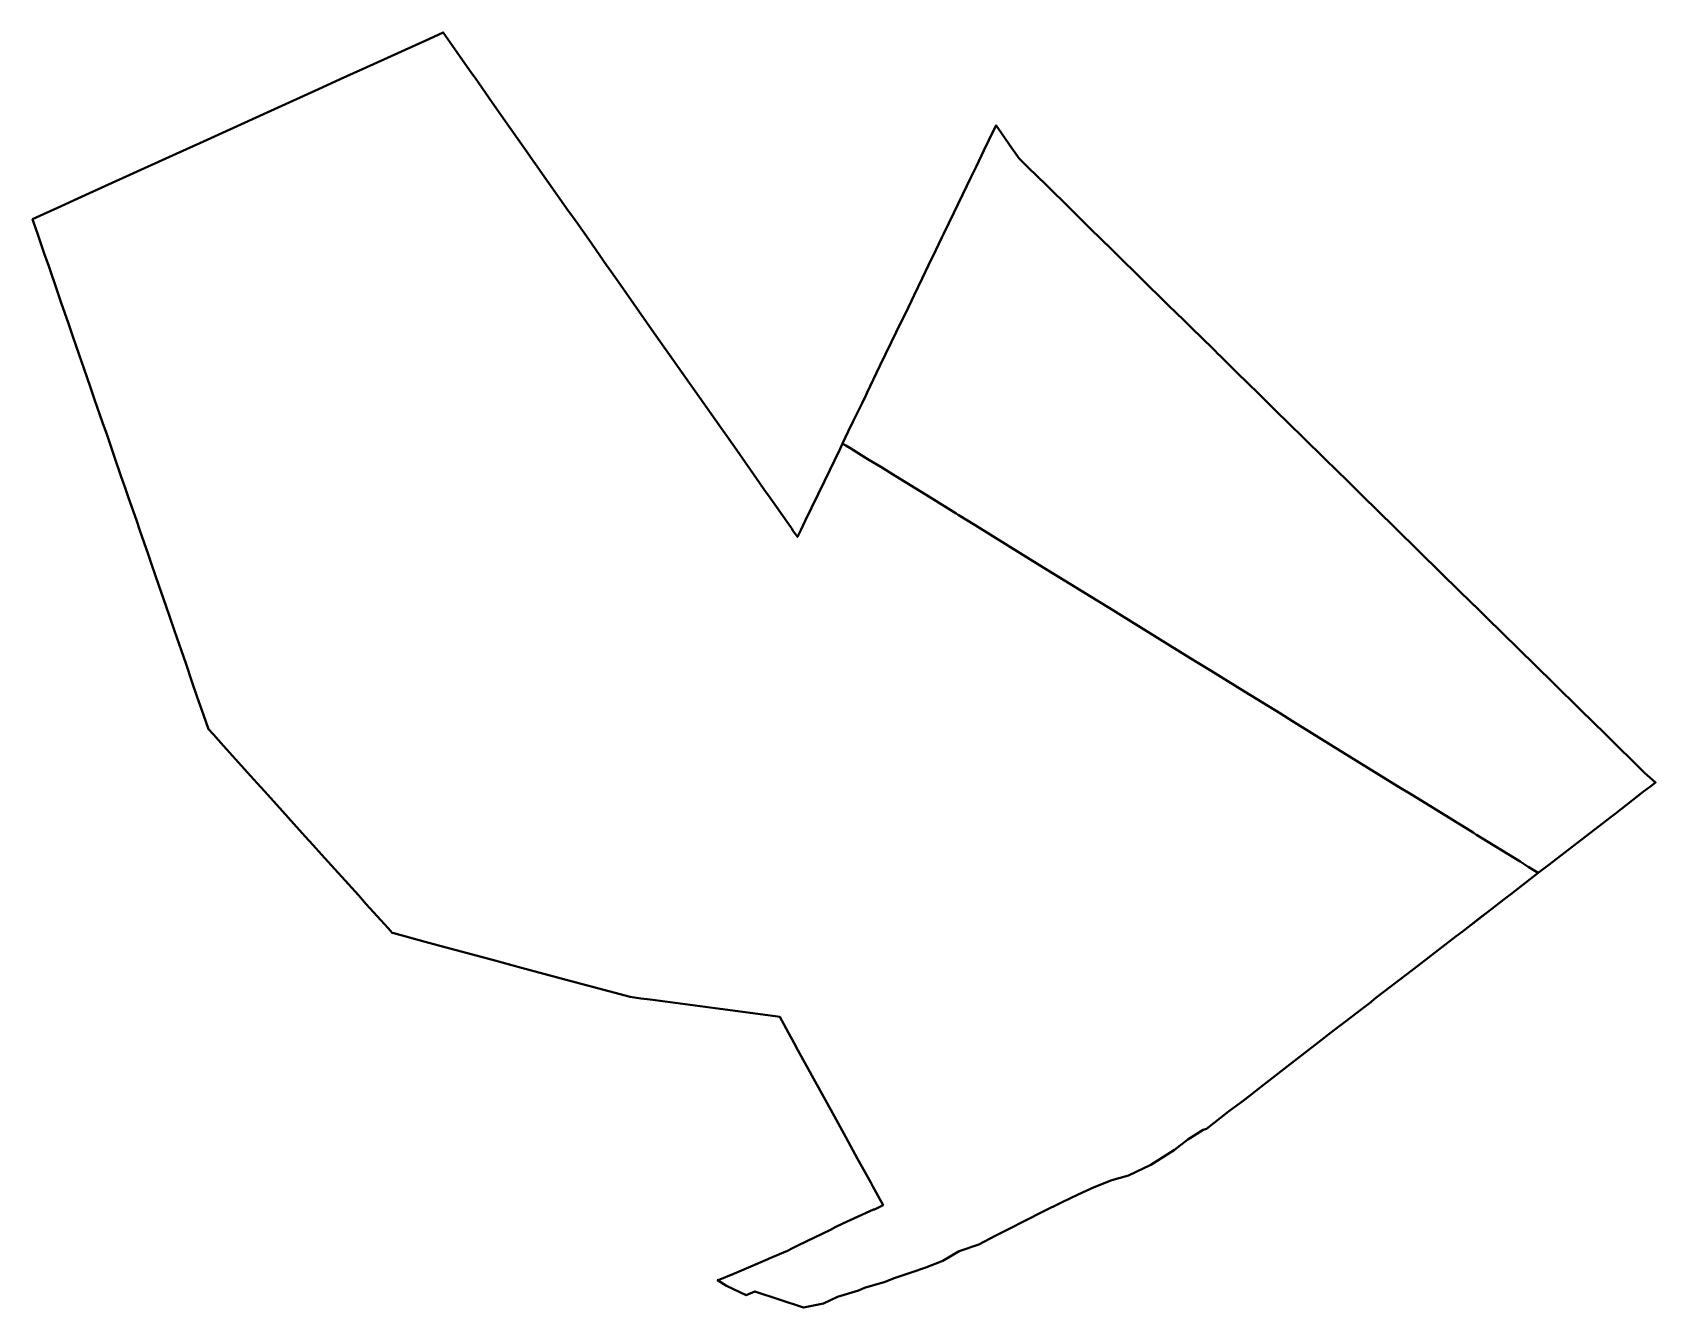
# Model space of a CAD drawing. Header units: metres. Extents: x 808337 to 808437, y 9156930 to 9157009.
import ezdxf

# ---------------------------------------------------------------- set-up
doc = ezdxf.new("R2010")
doc.units = ezdxf.units.M
doc.header["$MEASUREMENT"] = 0
doc.layers.add('2876-21245', color=1, linetype='Continuous')

msp = doc.modelspace()

# ---------------------------------------------------------------- linework, layer by layer
at = {"layer": '2876-21245', "color": 254, "lineweight": 40, "true_color": 0xcccccc}
for points in [[(808336.99, 9156997.56), (808337.03, 9156997.43), (808337.33, 9156996.56), (808337.72, 9156995.44), (808337.99, 9156994.66), (808338.49, 9156993.19), (808338.77, 9156992.38), (808339.21, 9156991.11), (808339.46, 9156990.38), (808339.88, 9156989.18), (808340.17, 9156988.35), (808340.58, 9156987.15), (808340.83, 9156986.42), (808341.32, 9156984.99), (808341.6, 9156984.2), (808342.02, 9156982.98), (808342.48, 9156981.63), (808342.72, 9156980.95), (808342.93, 9156980.34), (808343.41, 9156978.96), (808343.63, 9156978.31), (808344.14, 9156976.84), (808344.35, 9156976.23), (808344.81, 9156974.91), (808345.07, 9156974.15), (808345.46, 9156973.01), (808345.77, 9156972.11), (808346.2, 9156970.87), (808346.46, 9156970.11), (808346.87, 9156968.92), (808347.16, 9156968.08), (808347.56, 9156966.92), (808347.87, 9156966.03), (808348.17, 9156965.7), (808348.8, 9156965), (808350.66, 9156962.94), (808351.34, 9156962.19), (808351.91, 9156961.55), (808352.45, 9156960.95), (808353.85, 9156959.4), (808354.35, 9156958.85), (808354.86, 9156958.28), (808357.14, 9156955.76), (808357.39, 9156955.48), (808357.63, 9156955.21), (808358.98, 9156953.72), (808359.23, 9156953.44), (808359.34, 9156953.41), (808361.27, 9156952.89), (808362.57, 9156952.54), (808365.44, 9156951.77), (808367.23, 9156951.28), (808369.99, 9156950.54), (808373.95, 9156949.47), (808374.6, 9156949.38), (808375.19, 9156949.31), (808379.5, 9156948.73), (808382.45, 9156948.34), (808383.2, 9156948.24), (808383.74, 9156947.25), (808384.09, 9156946.61), (808384.32, 9156946.18), (808386.45, 9156942.31), (808387.27, 9156940.81), (808388.01, 9156939.46), (808388.82, 9156937.99), (808388.94, 9156937.75), (808388.95, 9156937.75), (808388.95, 9156937.75), (808389.58, 9156936.6), (808389.25, 9156936.44), (808389.05, 9156936.34), (808389, 9156936.32), (808387.82, 9156935.79), (808387.51, 9156935.66), (808387.41, 9156935.61), (808386.67, 9156935.25), (808386.33, 9156935.08), (808386.33, 9156935.08), (808384.35, 9156934.12), (808383.98, 9156933.93), (808383.67, 9156933.78), (808382.54, 9156933.3), (808382.45, 9156933.26), (808381.41, 9156932.81), (808380.53, 9156932.43), (808380.29, 9156932.33), (808379.48, 9156932.01), (808379.35, 9156931.96), (808379.91, 9156931.61), (808381.12, 9156931.04), (808381.65, 9156931.27), (808384.66, 9156930.27), (808385.9, 9156930.52), (808386.76, 9156930.93), (808388.06, 9156931.33), (808388.44, 9156931.49), (808389.72, 9156931.85), (808390.26, 9156932.09), (808391.38, 9156932.46), (808392.22, 9156932.75), (808393.28, 9156933.15), (808394.28, 9156933.76), (808395.5, 9156934.17), (808396.56, 9156934.73), (808397.29, 9156935.1), (808398.44, 9156935.68), (808399.49, 9156936.21), (808400.61, 9156936.77), (808401.65, 9156937.25), (808402.63, 9156937.72), (808403.72, 9156938.14), (808404.75, 9156938.43), (808406.13, 9156939.09), (808406.93, 9156939.58), (808407.61, 9156940.01), (808408.42, 9156940.65), (808409.38, 9156941.25), (808409.58, 9156941.32), (808410.06, 9156941.69), (808410.95, 9156942.38), (808411.92, 9156943.12), (808412.89, 9156943.87), (808414.38, 9156945.02), (808416.49, 9156946.65), (808417.34, 9156947.31), (808418.02, 9156947.83), (808418.6, 9156948.28), (808419.14, 9156948.69), (808419.63, 9156949.07), (808420.06, 9156949.41), (808422.37, 9156951.18), (808422.84, 9156951.55), (808425.02, 9156953.23), (808425.38, 9156953.5), (808427.77, 9156955.35), (808427.96, 9156955.5), (808428.16, 9156955.65), (808428.37, 9156955.81), (808430.09, 9156957.14), (808429.77, 9156957.34), (808429.52, 9156957.5), (808429.48, 9156957.52), (808428.97, 9156957.84), (808426.28, 9156959.5), (808426.15, 9156959.58), (808426.07, 9156959.63), (808422.35, 9156961.92), (808421.4, 9156962.51), (808417.73, 9156964.78), (808414.9, 9156966.52), (808414.15, 9156966.99), (808411.94, 9156968.35), (808409.87, 9156969.63), (808408.51, 9156970.47), (808404.15, 9156973.16), (808404.1, 9156973.19), (808404.09, 9156973.2), (808399.53, 9156976.01), (808398.23, 9156976.81), (808395.27, 9156978.64), (808394.22, 9156979.29), (808394.11, 9156979.36), (808392.51, 9156980.35), (808390.33, 9156981.69), (808389.44, 9156982.24), (808388.95, 9156982.54), (808388.71, 9156982.69), (808388.21, 9156983), (808387.52, 9156983.43), (808387.28, 9156983.57), (808387.1, 9156983.68), (808387.08, 9156983.7), (808386.92, 9156983.37), (808386.88, 9156983.28), (808386.28, 9156982.04), (808385.95, 9156981.37), (808384.77, 9156978.91), (808384.49, 9156978.33), (808384.35, 9156978.05), (808384.29, 9156977.92), (808383.99, 9156978.34), (808383.96, 9156978.39), (808383.93, 9156978.44), (808383.88, 9156978.51), (808382.49, 9156980.48), (808382.36, 9156980.66), (808381.57, 9156981.79), (808380.53, 9156983.27), (808375.29, 9156990.73), (808373.34, 9156993.5), (808372.65, 9156994.49), (808372.49, 9156994.72), (808371.38, 9156996.3), (808370.6, 9156997.41), (808370.16, 9156998.03), (808370.14, 9156998.05), (808368.92, 9156999.79), (808368.1, 9157000.96), (808367.75, 9157001.46), (808367.72, 9157001.5), (808366.49, 9157003.26), (808365.42, 9157004.78), (808364.35, 9157006.31), (808364.16, 9157006.57), (808363.1, 9157008.08), (808362.38, 9157009.11), (808361.54, 9157008.72), (808358.08, 9157007.15), (808356.01, 9157006.21), (808354.9, 9157005.71), (808351.5, 9157004.16), (808347.34, 9157002.27), (808345.87, 9157001.6), (808343.69, 9157000.61), (808341.23, 9156999.49), (808340.02, 9156998.94), (808339.56, 9156998.73), (808338.99, 9156998.47)], [(808387.08, 9156983.7), (808387.1, 9156983.68), (808387.28, 9156983.57), (808387.52, 9156983.43), (808388.21, 9156983), (808388.71, 9156982.69), (808388.95, 9156982.54), (808389.44, 9156982.24), (808390.33, 9156981.69), (808392.51, 9156980.35), (808394.11, 9156979.36), (808394.22, 9156979.29), (808395.27, 9156978.64), (808398.23, 9156976.81), (808399.53, 9156976.01), (808404.09, 9156973.2), (808404.1, 9156973.19), (808404.15, 9156973.16), (808408.51, 9156970.47), (808409.87, 9156969.63), (808411.94, 9156968.35), (808414.15, 9156966.99), (808414.9, 9156966.52), (808417.73, 9156964.78), (808421.4, 9156962.51), (808422.35, 9156961.92), (808426.07, 9156959.63), (808426.15, 9156959.58), (808426.28, 9156959.5), (808428.97, 9156957.84), (808429.48, 9156957.52), (808429.52, 9156957.5), (808429.77, 9156957.34), (808430.09, 9156957.14), (808430.58, 9156957.52), (808430.75, 9156957.65), (808432.46, 9156958.97), (808432.54, 9156959.03), (808434.41, 9156960.47), (808434.43, 9156960.49), (808434.84, 9156960.8), (808436.61, 9156962.17), (808437.05, 9156962.51), (808437.35, 9156962.74), (808436.82, 9156963.19), (808436.68, 9156963.31), (808434.25, 9156965.71), (808432.71, 9156967.22), (808431.03, 9156968.87), (808428.87, 9156970.99), (808426.89, 9156972.94), (808426.46, 9156973.36), (808425.25, 9156974.54), (808422.78, 9156976.98), (808421.2, 9156978.52), (808419.2, 9156980.48), (808418.31, 9156981.36), (808417.62, 9156982.04), (808416.94, 9156982.7), (808416.77, 9156982.87), (808414.58, 9156985.02), (808413.93, 9156985.66), (808412.67, 9156986.9), (808412.24, 9156987.32), (808411.38, 9156988.17), (808410.44, 9156989.09), (808410.29, 9156989.24), (808410.09, 9156989.44), (808409.19, 9156990.32), (808408.77, 9156990.73), (808408.18, 9156991.31), (808407.24, 9156992.23), (808407.05, 9156992.42), (808405.65, 9156993.8), (808405.32, 9156994.12), (808404.29, 9156995.13), (808403.65, 9156995.76), (808403.11, 9156996.29), (808402.37, 9156997.01), (808402.25, 9156997.14), (808401.69, 9156997.69), (808401.19, 9156998.18), (808399.64, 9156999.7), (808398.56, 9157000.76), (808398, 9157001.31), (808397.55, 9157001.96), (808396.72, 9157003.15), (808396.57, 9157003.36), (808396.44, 9157003.09), (808395.82, 9157001.81), (808395.35, 9157000.83), (808395.03, 9157000.17), (808393.95, 9156997.95), (808393.34, 9156996.67), (808393.22, 9156996.43), (808392.84, 9156995.64), (808392.39, 9156994.71), (808392, 9156993.89), (808391.5, 9156992.86), (808390.98, 9156991.78), (808390.7, 9156991.21), (808390.09, 9156989.94), (808389.39, 9156988.49), (808388.58, 9156986.81), (808388.53, 9156986.7), (808388.28, 9156986.18), (808387.74, 9156985.08), (808387.43, 9156984.43)]]:
    msp.add_lwpolyline(points, close=True, dxfattribs=at)
at = {"layer": '2876-21245', "color": 3, "lineweight": -3, "true_color": 0x00ff00}
msp.add_lwpolyline([(808336.99, 9156997.56), (808362.38, 9157009.11), (808384.29, 9156977.92), (808396.57, 9157003.36), (808397.95, 9157001.38), (808398, 9157001.31), (808416.94, 9156982.7), (808436.68, 9156963.31), (808437.14, 9156962.92), (808437.35, 9156962.74), (808436.88, 9156962.38), (808436.88, 9156962.38), (808436.31, 9156961.94), (808436.28, 9156961.92), (808436.15, 9156961.82), (808436.13, 9156961.8), (808436.11, 9156961.79), (808436.1, 9156961.78), (808436, 9156961.7), (808435.96, 9156961.67), (808435.92, 9156961.63), (808435.85, 9156961.58), (808435.83, 9156961.57), (808435.8, 9156961.55), (808435.77, 9156961.52), (808435.74, 9156961.5), (808435.73, 9156961.49), (808435.72, 9156961.49), (808435.67, 9156961.45), (808434.84, 9156960.8), (808434.47, 9156960.52), (808434.39, 9156960.46), (808432.71, 9156959.16), (808432.44, 9156958.96), (808431.16, 9156957.96), (808430.62, 9156957.55), (808430.08, 9156957.13), (808430.07, 9156957.12), (808429.19, 9156956.45), (808428.51, 9156955.92), (808427.59, 9156955.21), (808426.45, 9156954.34), (808425.45, 9156953.56), (808424.28, 9156952.66), (808423.55, 9156952.1), (808422.24, 9156951.08), (808420.77, 9156949.95), (808420.44, 9156949.7), (808418.9, 9156948.51), (808418.87, 9156948.48), (808418.45, 9156948.16), (808417.3, 9156947.27), (808417.21, 9156947.2), (808417.05, 9156947.08), (808416.09, 9156946.34), (808415.75, 9156946.08), (808415.06, 9156945.55), (808412.67, 9156943.7), (808412.38, 9156943.48), (808412.11, 9156943.27), (808410.68, 9156942.16), (808409.58, 9156941.32), (808409.38, 9156941.25), (808408.42, 9156940.65), (808407.61, 9156940.01), (808406.93, 9156939.58), (808406.13, 9156939.09), (808404.75, 9156938.43), (808403.72, 9156938.14), (808402.63, 9156937.72), (808401.65, 9156937.25), (808400.61, 9156936.77), (808399.49, 9156936.21), (808398.44, 9156935.68), (808397.29, 9156935.1), (808396.56, 9156934.73), (808395.5, 9156934.17), (808394.28, 9156933.76), (808393.28, 9156933.15), (808392.22, 9156932.75), (808391.38, 9156932.46), (808390.26, 9156932.09), (808389.72, 9156931.85), (808388.44, 9156931.49), (808388.06, 9156931.33), (808386.76, 9156930.93), (808385.9, 9156930.52), (808384.66, 9156930.27), (808381.65, 9156931.27), (808381.12, 9156931.04), (808380.33, 9156931.41), (808379.91, 9156931.61), (808379.91, 9156931.61), (808379.56, 9156931.83), (808379.35, 9156931.96), (808379.48, 9156932.01), (808379.48, 9156932.01), (808380.53, 9156932.43), (808382.45, 9156933.26), (808383.67, 9156933.78), (808385.91, 9156934.87), (808386.33, 9156935.08), (808387.41, 9156935.61), (808389.05, 9156936.34), (808389.58, 9156936.6), (808383.2, 9156948.24), (808373.95, 9156949.47), (808359.23, 9156953.44), (808347.87, 9156966.03), (808343.78, 9156977.87), (808343.11, 9156979.81), (808337.62, 9156995.72), (808336.99, 9156997.56)], close=True, dxfattribs=at)

doc.saveas('drawing.dxf')
